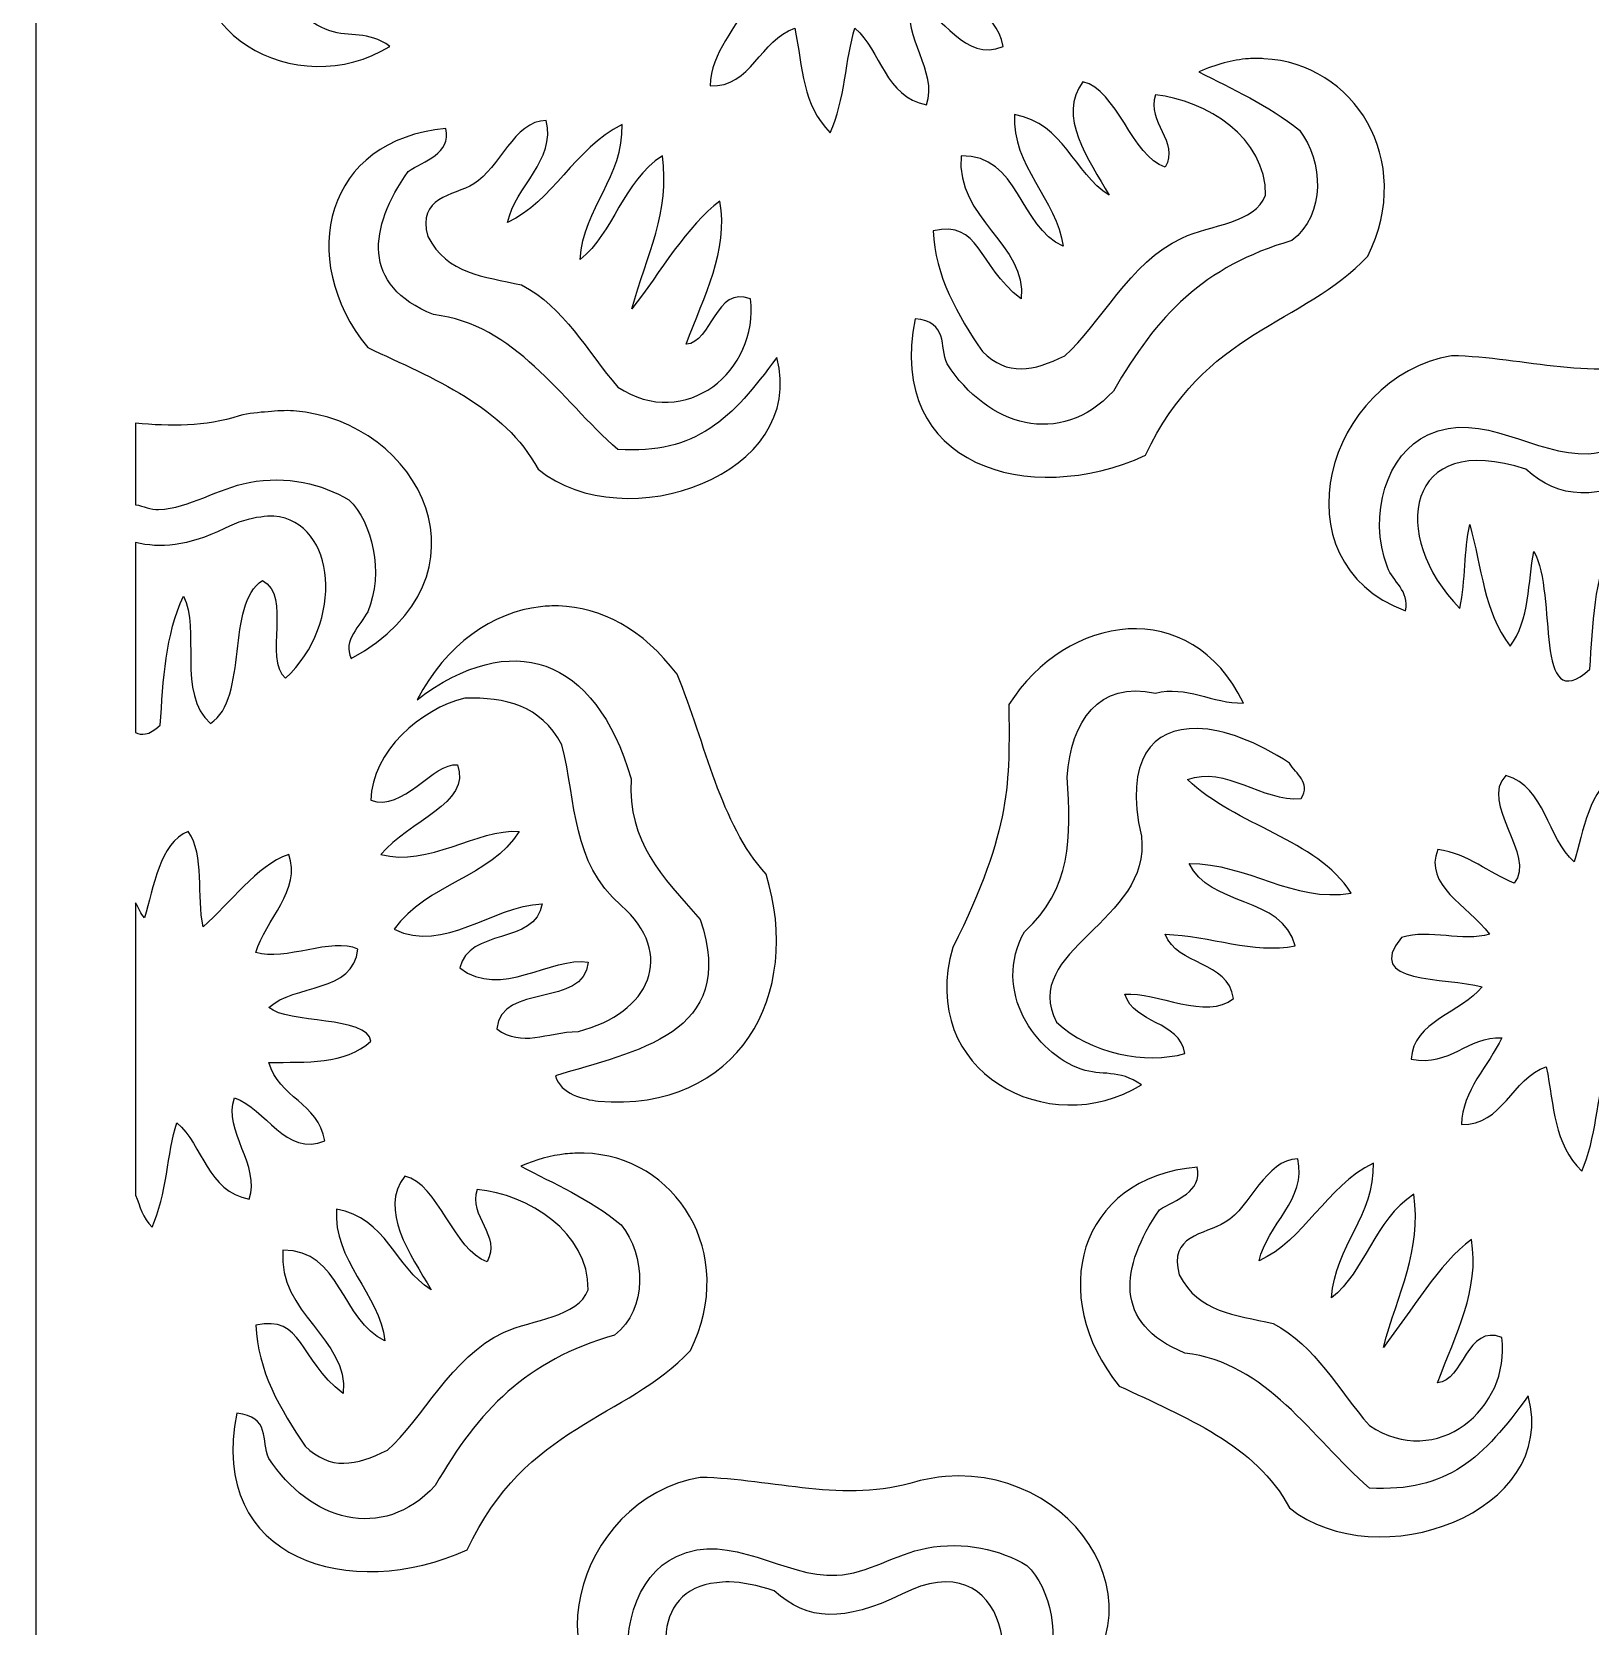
# Model space of a CAD drawing. Header units: centimetres. Extents: x 0.61 to 6.5, y -2.57 to 5.65.
# Drawn here: x 0.608 to 2.173, y 0.905 to 2.507 of the extents above; entities that cross this region are included whole.
import ezdxf

# ---------------------------------------------------------------- set-up
doc = ezdxf.new("R2010")
doc.units = ezdxf.units.CM
doc.header["$MEASUREMENT"] = 0
doc.layers.add('Layer 1', color=7, linetype='Continuous')

msp = doc.modelspace()

# ---------------------------------------------------------------- linework, layer by layer
at = {"layer": 'Layer 1', "color": 253}
for points, knots in [([(0.98792, 5.64961), (0.78502, 5.64961), (0.60758, 5.498), (0.60758, 5.29573), (0.60758, 5.29573), (0.60758, 5.29573), (0.61171, 5.29904), (0.61171, 5.29904), (0.61171, 5.29904), (0.61171, 5.29904), (0.61171, -2.19776), (0.61171, -2.19776), (0.61171, -2.19776), (0.61171, -2.19776), (0.61998, -2.19859), (0.61998, -2.19859), (0.61998, -2.19859), (0.62344, -2.39788), (0.78718, -2.55826), (0.98791, -2.55826), (0.98791, -2.55826), (0.98791, -2.55826), (6.13488, -2.57314), (6.13488, -2.57314), (6.13488, -2.57314), (6.3582, -2.55464), (6.46713, -2.41493), (6.50116, -2.20603), (6.50116, -2.20603), (6.50116, -2.20603), (6.50034, 5.27754), (6.50034, 5.27754), (6.50034, 5.27754), (6.48745, 5.50493), (6.34686, 5.61536), (6.13406, 5.64961), (6.13406, 5.64961), (6.13406, 5.64961), (0.98791, 5.64961), (0.98791, 5.64961), (0.98791, 5.64961), (0.98791, 5.64961), (0.98792, 5.64961), (0.98792, 5.64961)], [0, 0, 0, 0, 0.0833333, 0.0833333, 0.0833333, 0.0833333, 0.1666667, 0.1666667, 0.1666667, 0.1666667, 0.25, 0.25, 0.25, 0.25, 0.3333333, 0.3333333, 0.3333333, 0.3333333, 0.4166667, 0.4166667, 0.4166667, 0.4166667, 0.5, 0.5, 0.5, 0.5, 0.5833333, 0.5833333, 0.5833333, 0.5833333, 0.6666667, 0.6666667, 0.6666667, 0.6666667, 0.75, 0.75, 0.75, 0.75, 0.8333333, 0.8333333, 0.8333333, 0.8333333, 1, 1, 1, 1]), ([(0.9532, 2.95004), (0.9984, 2.95264), (1.04352, 2.93074), (1.06978, 2.87645), (1.06978, 2.87645), (1.03856, 2.87572), (1.01221, 2.89458), (0.98131, 2.88637), (0.98131, 2.88637), (0.92477, 2.89874), (0.89617, 2.85816), (0.89284, 2.80203), (0.89284, 2.80203), (0.89667, 2.7411), (0.89727, 2.68971), (0.84985, 2.64659), (0.84985, 2.64659), (0.81671, 2.58731), (0.86073, 2.52454), (0.9069, 2.50851), (0.9069, 2.50851), (0.92702, 2.50151), (0.94488, 2.50879), (0.96726, 2.4928), (0.96726, 2.4928), (0.87465, 2.43553), (0.74115, 2.5055), (0.77792, 2.63088), (0.77792, 2.63088), (0.83789, 2.75166), (0.83459, 2.79707), (0.83414, 2.87479), (0.83414, 2.87479), (0.86274, 2.92035), (0.90801, 2.94744), (0.9532, 2.95003), (0.9532, 2.95003), (0.9532, 2.95003), (0.9532, 2.95004), (0.9532, 2.95004)], [0, 0, 0, 0, 0.0909091, 0.0909091, 0.0909091, 0.0909091, 0.1818182, 0.1818182, 0.1818182, 0.1818182, 0.2727273, 0.2727273, 0.2727273, 0.2727273, 0.3636364, 0.3636364, 0.3636364, 0.3636364, 0.4545455, 0.4545455, 0.4545455, 0.4545455, 0.5454545, 0.5454545, 0.5454545, 0.5454545, 0.6363636, 0.6363636, 0.6363636, 0.6363636, 0.7272727, 0.7272727, 0.7272727, 0.7272727, 0.8181818, 0.8181818, 0.8181818, 0.8181818, 1, 1, 1, 1]), ([(1.33354, 2.80369), (1.37358, 2.79165), (1.37457, 2.74105), (1.40216, 2.71687), (1.40216, 2.71687), (1.41141, 2.74687), (1.41685, 2.79223), (1.44598, 2.80369), (1.44598, 2.80369), (1.46269, 2.77966), (1.45349, 2.73832), (1.46004, 2.70778), (1.46004, 2.70778), (1.48817, 2.7322), (1.5134, 2.76847), (1.54686, 2.78054), (1.54686, 2.78054), (1.56009, 2.7455), (1.52257, 2.71403), (1.51296, 2.68215), (1.51296, 2.68215), (1.54267, 2.6726), (1.58946, 2.69756), (1.61549, 2.68546), (1.61549, 2.68546), (1.61135, 2.64098), (1.55233, 2.65056), (1.52702, 2.62676), (1.52702, 2.62676), (1.54542, 2.60995), (1.62644, 2.61841), (1.62955, 2.59286), (1.62955, 2.59286), (1.60314, 2.56882), (1.56483, 2.57233), (1.52702, 2.57136), (1.52702, 2.57136), (1.53671, 2.53623), (1.57654, 2.53088), (1.58324, 2.49281), (1.58324, 2.49281), (1.54379, 2.47603), (1.52404, 2.52577), (1.49229, 2.5358), (1.49229, 2.5358), (1.48085, 2.50323), (1.51829, 2.46727), (1.50635, 2.4341), (1.50635, 2.4341), (1.4643, 2.44219), (1.46111, 2.48788), (1.43442, 2.51099), (1.43442, 2.51099), (1.42493, 2.48097), (1.42432, 2.43817), (1.40962, 2.40598), (1.40962, 2.40598), (1.38163, 2.4338), (1.38198, 2.47078), (1.37407, 2.51099), (1.37407, 2.51099), (1.33921, 2.49975), (1.33035, 2.45136), (1.28891, 2.45311), (1.28891, 2.45311), (1.28952, 2.48672), (1.31604, 2.51229), (1.32942, 2.53993), (1.32942, 2.53993), (1.29473, 2.5419), (1.27806, 2.51087), (1.23847, 2.51843), (1.23847, 2.51843), (1.23979, 2.55683), (1.28899, 2.56516), (1.30957, 2.59119), (1.30957, 2.59119), (1.27263, 2.60158), (1.1896, 2.59323), (1.22854, 2.6408), (1.22854, 2.6408), (1.25736, 2.64967), (1.28959, 2.63614), (1.31701, 2.64411), (1.31701, 2.64411), (1.29434, 2.67373), (1.25094, 2.69299), (1.26492, 2.72927), (1.26492, 2.72927), (1.29698, 2.72453), (1.31569, 2.70592), (1.34181, 2.69537), (1.34181, 2.69537), (1.36434, 2.72319), (1.30579, 2.77649), (1.33354, 2.80368), (1.33354, 2.80368), (1.33354, 2.80368), (1.33354, 2.80369), (1.33354, 2.80369)], [0, 0, 0, 0, 0.0384615, 0.0384615, 0.0384615, 0.0384615, 0.0769231, 0.0769231, 0.0769231, 0.0769231, 0.1153846, 0.1153846, 0.1153846, 0.1153846, 0.1538462, 0.1538462, 0.1538462, 0.1538462, 0.1923077, 0.1923077, 0.1923077, 0.1923077, 0.2307692, 0.2307692, 0.2307692, 0.2307692, 0.2692308, 0.2692308, 0.2692308, 0.2692308, 0.3076923, 0.3076923, 0.3076923, 0.3076923, 0.3461538, 0.3461538, 0.3461538, 0.3461538, 0.3846154, 0.3846154, 0.3846154, 0.3846154, 0.4230769, 0.4230769, 0.4230769, 0.4230769, 0.4615385, 0.4615385, 0.4615385, 0.4615385, 0.5, 0.5, 0.5, 0.5, 0.5384615, 0.5384615, 0.5384615, 0.5384615, 0.5769231, 0.5769231, 0.5769231, 0.5769231, 0.6153846, 0.6153846, 0.6153846, 0.6153846, 0.6538462, 0.6538462, 0.6538462, 0.6538462, 0.6923077, 0.6923077, 0.6923077, 0.6923077, 0.7307692, 0.7307692, 0.7307692, 0.7307692, 0.7692308, 0.7692308, 0.7692308, 0.7692308, 0.8076923, 0.8076923, 0.8076923, 0.8076923, 0.8461538, 0.8461538, 0.8461538, 0.8461538, 0.8846154, 0.8846154, 0.8846154, 0.8846154, 0.9230769, 0.9230769, 0.9230769, 0.9230769, 1, 1, 1, 1]), ([(1.82963, 2.4804), (1.83495, 2.48081), (1.84015, 2.48064), (1.84534, 2.4804), (1.84534, 2.4804), (1.93534, 2.47627), (1.99788, 2.37909), (1.94952, 2.28196), (1.94952, 2.28196), (1.88445, 2.21271), (1.78475, 2.20769), (1.72628, 2.08187), (1.72628, 2.08187), (1.60943, 2.02862), (1.46509, 2.07125), (1.49477, 2.21912), (1.49477, 2.21912), (1.52868, 2.21579), (1.51903, 2.19146), (1.52702, 2.17364), (1.52702, 2.17364), (1.56773, 2.11132), (1.64025, 2.0885), (1.69404, 2.14635), (1.69404, 2.14635), (1.73766, 2.22207), (1.78437, 2.2719), (1.87346, 2.29766), (1.87346, 2.29766), (1.9074, 2.32362), (1.90509, 2.37796), (1.8809, 2.40845), (1.8809, 2.40845), (1.84914, 2.43412), (1.8132, 2.45007), (1.78003, 2.46715), (1.78003, 2.46715), (1.79707, 2.47472), (1.81367, 2.47916), (1.82964, 2.48038), (1.82964, 2.48038), (1.82964, 2.48038), (1.82963, 2.4804), (1.82963, 2.4804)], [0, 0, 0, 0, 0.0833333, 0.0833333, 0.0833333, 0.0833333, 0.1666667, 0.1666667, 0.1666667, 0.1666667, 0.25, 0.25, 0.25, 0.25, 0.3333333, 0.3333333, 0.3333333, 0.3333333, 0.4166667, 0.4166667, 0.4166667, 0.4166667, 0.5, 0.5, 0.5, 0.5, 0.5833333, 0.5833333, 0.5833333, 0.5833333, 0.6666667, 0.6666667, 0.6666667, 0.6666667, 0.75, 0.75, 0.75, 0.75, 0.8333333, 0.8333333, 0.8333333, 0.8333333, 1, 1, 1, 1]), ([(1.66344, 2.45725), (1.69735, 2.44969), (1.71292, 2.38225), (1.74612, 2.37126), (1.74612, 2.37126), (1.76081, 2.39757), (1.72694, 2.41668), (1.7362, 2.44402), (1.7362, 2.44402), (1.78755, 2.43881), (1.84729, 2.40106), (1.847, 2.34315), (1.847, 2.34315), (1.83653, 2.31512), (1.79224, 2.3138), (1.76266, 2.30016), (1.76266, 2.30016), (1.71027, 2.276), (1.68032, 2.2125), (1.64525, 2.18192), (1.64525, 2.18192), (1.61335, 2.16626), (1.58776, 2.16126), (1.56257, 2.18605), (1.56257, 2.18605), (1.53758, 2.22275), (1.51478, 2.26207), (1.51296, 2.30759), (1.51296, 2.30759), (1.56075, 2.31777), (1.55617, 2.27413), (1.60143, 2.23896), (1.60143, 2.23896), (1.60812, 2.29338), (1.53544, 2.31919), (1.54107, 2.38283), (1.54107, 2.38283), (1.59927, 2.38385), (1.59979, 2.31146), (1.6436, 2.29188), (1.6436, 2.29188), (1.6376, 2.33886), (1.59143, 2.37309), (1.59482, 2.42417), (1.59482, 2.42417), (1.64486, 2.41536), (1.65385, 2.36561), (1.6899, 2.34314), (1.6899, 2.34314), (1.66916, 2.37881), (1.63705, 2.42336), (1.66344, 2.45724), (1.66344, 2.45724), (1.66344, 2.45724), (1.66344, 2.45725), (1.66344, 2.45725)], [0, 0, 0, 0, 0.0666667, 0.0666667, 0.0666667, 0.0666667, 0.1333333, 0.1333333, 0.1333333, 0.1333333, 0.2, 0.2, 0.2, 0.2, 0.2666667, 0.2666667, 0.2666667, 0.2666667, 0.3333333, 0.3333333, 0.3333333, 0.3333333, 0.4, 0.4, 0.4, 0.4, 0.4666667, 0.4666667, 0.4666667, 0.4666667, 0.5333333, 0.5333333, 0.5333333, 0.5333333, 0.6, 0.6, 0.6, 0.6, 0.6666667, 0.6666667, 0.6666667, 0.6666667, 0.7333333, 0.7333333, 0.7333333, 0.7333333, 0.8, 0.8, 0.8, 0.8, 0.8666667, 0.8666667, 0.8666667, 0.8666667, 1, 1, 1, 1]), ([(1.02348, 2.41012), (1.02903, 2.38478), (1.0015, 2.37767), (0.98544, 2.36713), (0.98544, 2.36713), (0.94599, 2.31016), (0.93815, 2.25272), (1.01107, 2.22326), (1.01107, 2.22326), (1.09331, 2.21379), (1.13778, 2.1388), (1.19628, 2.08766), (1.19628, 2.08766), (1.27513, 2.08297), (1.31091, 2.1183), (1.35586, 2.18026), (1.35586, 2.18026), (1.38764, 2.06262), (1.20387, 1.99717), (1.11608, 2.06781), (1.11608, 2.06781), (1.08217, 2.13111), (1.01144, 2.15875), (0.94493, 2.19018), (0.94493, 2.19018), (0.87202, 2.27992), (0.90284, 2.39975), (1.02348, 2.41011), (1.02348, 2.41011), (1.02348, 2.41011), (1.02348, 2.41012), (1.02348, 2.41012)], [0, 0, 0, 0, 0.1111111, 0.1111111, 0.1111111, 0.1111111, 0.2222222, 0.2222222, 0.2222222, 0.2222222, 0.3333333, 0.3333333, 0.3333333, 0.3333333, 0.4444444, 0.4444444, 0.4444444, 0.4444444, 0.5555556, 0.5555556, 0.5555556, 0.5555556, 0.6666667, 0.6666667, 0.6666667, 0.6666667, 0.7777778, 0.7777778, 0.7777778, 0.7777778, 1, 1, 1, 1]), ([(1.12435, 2.41839), (1.1339, 2.37768), (1.09338, 2.35252), (1.08549, 2.31586), (1.08549, 2.31586), (1.13121, 2.33686), (1.15215, 2.38992), (1.20042, 2.41425), (1.20042, 2.41425), (1.20219, 2.36115), (1.16182, 2.33173), (1.15825, 2.27865), (1.15825, 2.27865), (1.19225, 2.30562), (1.20098, 2.35669), (1.24093, 2.38283), (1.24093, 2.38283), (1.24917, 2.32603), (1.22514, 2.28364), (1.21034, 2.22904), (1.21034, 2.22904), (1.23885, 2.26562), (1.26599, 2.31329), (1.29881, 2.33735), (1.29881, 2.33735), (1.30745, 2.28673), (1.28286, 2.24286), (1.26491, 2.19348), (1.26491, 2.19348), (1.29047, 2.19492), (1.29432, 2.25304), (1.3294, 2.23896), (1.3294, 2.23896), (1.33836, 2.16707), (1.26385, 2.10538), (1.19628, 2.15049), (1.19628, 2.15049), (1.16498, 2.18604), (1.14246, 2.23097), (1.09954, 2.25302), (1.09954, 2.25302), (1.06057, 2.26189), (1.02536, 2.2638), (1.00528, 2.3018), (1.00528, 2.3018), (0.99448, 2.34205), (1.03031, 2.34191), (1.05158, 2.35472), (1.05158, 2.35472), (1.07732, 2.37019), (1.09183, 2.41792), (1.12434, 2.41839), (1.12434, 2.41839), (1.12434, 2.41839), (1.12435, 2.41839), (1.12435, 2.41839)], [0, 0, 0, 0, 0.0666667, 0.0666667, 0.0666667, 0.0666667, 0.1333333, 0.1333333, 0.1333333, 0.1333333, 0.2, 0.2, 0.2, 0.2, 0.2666667, 0.2666667, 0.2666667, 0.2666667, 0.3333333, 0.3333333, 0.3333333, 0.3333333, 0.4, 0.4, 0.4, 0.4, 0.4666667, 0.4666667, 0.4666667, 0.4666667, 0.5333333, 0.5333333, 0.5333333, 0.5333333, 0.6, 0.6, 0.6, 0.6, 0.6666667, 0.6666667, 0.6666667, 0.6666667, 0.7333333, 0.7333333, 0.7333333, 0.7333333, 0.8, 0.8, 0.8, 0.8, 0.8666667, 0.8666667, 0.8666667, 0.8666667, 1, 1, 1, 1]), ([(2.30588, 2.18357), (2.43356, 2.17372), (2.51263, 2.01598), (2.36376, 1.93387), (2.36376, 1.93387), (2.35449, 1.95198), (2.37317, 1.96697), (2.3803, 1.981), (2.3803, 1.981), (2.39694, 2.02027), (2.38579, 2.07094), (2.36211, 2.09345), (2.36211, 2.09345), (2.33521, 2.10931), (2.29916, 2.11806), (2.26124, 2.11081), (2.26124, 2.11081), (2.22961, 2.10476), (2.20221, 2.08515), (2.17112, 2.08352), (2.17112, 2.08352), (2.11759, 2.08072), (2.06504, 2.12816), (2.00989, 2.10254), (2.00989, 2.10254), (1.96937, 2.08366), (1.94913, 2.0226), (1.96938, 1.96942), (1.96938, 1.96942), (1.97483, 1.95512), (1.99166, 1.94576), (1.98757, 1.9256), (1.98757, 1.9256), (1.85503, 1.97509), (1.90812, 2.16036), (2.03387, 2.18192), (2.03387, 2.18192), (2.10711, 2.18037), (2.1795, 2.15496), (2.25133, 2.17779), (2.25133, 2.17779), (2.26113, 2.18027), (2.27078, 2.18199), (2.28027, 2.18275), (2.28027, 2.18275), (2.28917, 2.18347), (2.29739, 2.18423), (2.3059, 2.18358), (2.3059, 2.18358), (2.3059, 2.18358), (2.30588, 2.18357), (2.30588, 2.18357)], [0, 0, 0, 0, 0.0714286, 0.0714286, 0.0714286, 0.0714286, 0.1428571, 0.1428571, 0.1428571, 0.1428571, 0.2142857, 0.2142857, 0.2142857, 0.2142857, 0.2857143, 0.2857143, 0.2857143, 0.2857143, 0.3571429, 0.3571429, 0.3571429, 0.3571429, 0.4285714, 0.4285714, 0.4285714, 0.4285714, 0.5, 0.5, 0.5, 0.5, 0.5714286, 0.5714286, 0.5714286, 0.5714286, 0.6428571, 0.6428571, 0.6428571, 0.6428571, 0.7142857, 0.7142857, 0.7142857, 0.7142857, 0.7857143, 0.7857143, 0.7857143, 0.7857143, 0.8571429, 0.8571429, 0.8571429, 0.8571429, 1, 1, 1, 1]), ([(0.87052, 2.12652), (0.9982, 2.11676), (1.07727, 1.95976), (0.9284, 1.87765), (0.9284, 1.87765), (0.91913, 1.89576), (0.93781, 1.91075), (0.94494, 1.92478), (0.94494, 1.92478), (0.96158, 1.96405), (0.9496, 2.01472), (0.92592, 2.03723), (0.92592, 2.03723), (0.89902, 2.05309), (0.86379, 2.06184), (0.82588, 2.05459), (0.82588, 2.05459), (0.79425, 2.04854), (0.76602, 2.02893), (0.73493, 2.0273), (0.73493, 2.0273), (0.72715, 2.02689), (0.71953, 2.03092), (0.71178, 2.03226), (0.71178, 2.03226), (0.71178, 2.03226), (0.71178, 2.11412), (0.71178, 2.11412), (0.71178, 2.11412), (0.74661, 2.11081), (0.78143, 2.11059), (0.81596, 2.12156), (0.81596, 2.12156), (0.82576, 2.12404), (0.83541, 2.12493), (0.8449, 2.12569), (0.8449, 2.12569), (0.8538, 2.12641), (0.86202, 2.12717), (0.87053, 2.12652), (0.87053, 2.12652), (0.87053, 2.12652), (0.87052, 2.12652), (0.87052, 2.12652)], [0, 0, 0, 0, 0.0833333, 0.0833333, 0.0833333, 0.0833333, 0.1666667, 0.1666667, 0.1666667, 0.1666667, 0.25, 0.25, 0.25, 0.25, 0.3333333, 0.3333333, 0.3333333, 0.3333333, 0.4166667, 0.4166667, 0.4166667, 0.4166667, 0.5, 0.5, 0.5, 0.5, 0.5833333, 0.5833333, 0.5833333, 0.5833333, 0.6666667, 0.6666667, 0.6666667, 0.6666667, 0.75, 0.75, 0.75, 0.75, 0.8333333, 0.8333333, 0.8333333, 0.8333333, 1, 1, 1, 1]), ([(2.27611, 2.07774), (2.27996, 2.07803), (2.28414, 2.07732), (2.28769, 2.07691), (2.28769, 2.07691), (2.34914, 2.06993), (2.3567, 1.96851), (2.29761, 1.91403), (2.29761, 1.91403), (2.27489, 1.93466), (2.3055, 1.9964), (2.27528, 2.01242), (2.27528, 2.01242), (2.23821, 1.98806), (2.26212, 1.89453), (2.22319, 1.86855), (2.22319, 1.86855), (2.18905, 1.89876), (2.21264, 1.96354), (2.19508, 1.99671), (2.19508, 1.99671), (2.17729, 1.95757), (2.17551, 1.91259), (2.17275, 1.8669), (2.17275, 1.8669), (2.1156, 1.81634), (2.14047, 1.94232), (2.11653, 1.98514), (2.11653, 1.98514), (2.11033, 1.95636), (2.1125, 1.91552), (2.09255, 1.89006), (2.09255, 1.89006), (2.06596, 1.92594), (2.06431, 1.96816), (2.05204, 2.01243), (2.05204, 2.01243), (2.04599, 1.98572), (2.04816, 1.957), (2.04212, 1.92809), (2.04212, 1.92809), (1.97056, 2.0005), (1.98726, 2.10844), (2.10827, 2.06782), (2.10827, 2.06782), (2.14227, 2.03727), (2.17885, 2.03642), (2.23725, 2.06451), (2.23725, 2.06451), (2.2521, 2.07212), (2.26457, 2.07686), (2.27611, 2.07774)], [0, 0, 0, 0, 0.0714286, 0.0714286, 0.0714286, 0.0714286, 0.1428571, 0.1428571, 0.1428571, 0.1428571, 0.2142857, 0.2142857, 0.2142857, 0.2142857, 0.2857143, 0.2857143, 0.2857143, 0.2857143, 0.3571429, 0.3571429, 0.3571429, 0.3571429, 0.4285714, 0.4285714, 0.4285714, 0.4285714, 0.5, 0.5, 0.5, 0.5, 0.5714286, 0.5714286, 0.5714286, 0.5714286, 0.6428571, 0.6428571, 0.6428571, 0.6428571, 0.7142857, 0.7142857, 0.7142857, 0.7142857, 0.7857143, 0.7857143, 0.7857143, 0.7857143, 0.8571429, 0.8571429, 0.8571429, 0.8571429, 1, 1, 1, 1]), ([(0.85067, 2.02069), (0.91383, 2.01555), (0.9219, 1.91281), (0.86225, 1.85781), (0.86225, 1.85781), (0.83952, 1.87844), (0.86931, 1.94018), (0.8391, 1.9562), (0.8391, 1.9562), (0.80203, 1.93184), (0.82594, 1.83831), (0.78701, 1.81233), (0.78701, 1.81233), (0.75287, 1.84254), (0.77729, 1.90732), (0.75973, 1.94049), (0.75973, 1.94049), (0.74194, 1.90135), (0.73933, 1.85637), (0.73658, 1.81068), (0.73658, 1.81068), (0.72438, 1.79989), (0.71777, 1.80047), (0.71178, 1.80324), (0.71178, 1.80324), (0.71178, 1.80324), (0.71178, 1.99424), (0.71178, 1.99424), (0.71178, 1.99424), (0.73625, 1.9883), (0.76364, 1.99029), (0.80108, 2.0083), (0.80108, 2.0083), (0.81428, 2.01506), (0.82672, 2.01859), (0.83746, 2.01988), (0.83746, 2.01988), (0.84216, 2.02044), (0.84648, 2.02105), (0.85069, 2.02071), (0.85069, 2.02071), (0.85069, 2.02071), (0.85067, 2.02069), (0.85067, 2.02069)], [0, 0, 0, 0, 0.0833333, 0.0833333, 0.0833333, 0.0833333, 0.1666667, 0.1666667, 0.1666667, 0.1666667, 0.25, 0.25, 0.25, 0.25, 0.3333333, 0.3333333, 0.3333333, 0.3333333, 0.4166667, 0.4166667, 0.4166667, 0.4166667, 0.5, 0.5, 0.5, 0.5, 0.5833333, 0.5833333, 0.5833333, 0.5833333, 0.6666667, 0.6666667, 0.6666667, 0.6666667, 0.75, 0.75, 0.75, 0.75, 0.8333333, 0.8333333, 0.8333333, 0.8333333, 1, 1, 1, 1]), ([(1.13675, 1.93057), (1.1791, 1.92937), (1.22148, 1.90718), (1.25581, 1.86194), (1.25581, 1.86194), (1.28498, 1.79093), (1.2988, 1.71232), (1.34511, 1.66102), (1.34511, 1.66102), (1.3827, 1.54018), (1.31769, 1.42137), (1.17644, 1.43282), (1.17644, 1.43282), (1.16198, 1.43516), (1.13867, 1.43954), (1.13345, 1.45845), (1.13345, 1.45845), (1.21306, 1.48304), (1.318, 1.49965), (1.27897, 1.61555), (1.27897, 1.61555), (1.24059, 1.65929), (1.20605, 1.69266), (1.20952, 1.75694), (1.20952, 1.75694), (1.17322, 1.88061), (1.08933, 1.90792), (0.99455, 1.83632), (0.99455, 1.83632), (1.02386, 1.89199), (1.0704, 1.92434), (1.11857, 1.92975), (1.11857, 1.92975), (1.12459, 1.93042), (1.13071, 1.93074), (1.13676, 1.93058), (1.13676, 1.93058), (1.13676, 1.93058), (1.13675, 1.93057), (1.13675, 1.93057)], [0, 0, 0, 0, 0.0909091, 0.0909091, 0.0909091, 0.0909091, 0.1818182, 0.1818182, 0.1818182, 0.1818182, 0.2727273, 0.2727273, 0.2727273, 0.2727273, 0.3636364, 0.3636364, 0.3636364, 0.3636364, 0.4545455, 0.4545455, 0.4545455, 0.4545455, 0.5454545, 0.5454545, 0.5454545, 0.5454545, 0.6363636, 0.6363636, 0.6363636, 0.6363636, 0.7272727, 0.7272727, 0.7272727, 0.7272727, 0.8181818, 0.8181818, 0.8181818, 0.8181818, 1, 1, 1, 1]), ([(1.70891, 1.90741), (1.7541, 1.91001), (1.7984, 1.88728), (1.82467, 1.833), (1.82467, 1.833), (1.79345, 1.83227), (1.7671, 1.85113), (1.7362, 1.84292), (1.7362, 1.84292), (1.67967, 1.85529), (1.65106, 1.81471), (1.64773, 1.75858), (1.64773, 1.75858), (1.65156, 1.69765), (1.65216, 1.64626), (1.60474, 1.60314), (1.60474, 1.60314), (1.5716, 1.54386), (1.61561, 1.48109), (1.66179, 1.46506), (1.66179, 1.46506), (1.68191, 1.45806), (1.69976, 1.46534), (1.72215, 1.44935), (1.72215, 1.44935), (1.62954, 1.39208), (1.49604, 1.46205), (1.53281, 1.58743), (1.53281, 1.58743), (1.59278, 1.70821), (1.58948, 1.75362), (1.58903, 1.83134), (1.58903, 1.83134), (1.61763, 1.8769), (1.66372, 1.90481), (1.70892, 1.90741), (1.70892, 1.90741), (1.70892, 1.90741), (1.70891, 1.90741), (1.70891, 1.90741)], [0, 0, 0, 0, 0.0909091, 0.0909091, 0.0909091, 0.0909091, 0.1818182, 0.1818182, 0.1818182, 0.1818182, 0.2727273, 0.2727273, 0.2727273, 0.2727273, 0.3636364, 0.3636364, 0.3636364, 0.3636364, 0.4545455, 0.4545455, 0.4545455, 0.4545455, 0.5454545, 0.5454545, 0.5454545, 0.5454545, 0.6363636, 0.6363636, 0.6363636, 0.6363636, 0.7272727, 0.7272727, 0.7272727, 0.7272727, 0.8181818, 0.8181818, 0.8181818, 0.8181818, 1, 1, 1, 1]), ([(1.04249, 1.83796), (1.08359, 1.83844), (1.11815, 1.8315), (1.14006, 1.79083), (1.14006, 1.79083), (1.15493, 1.73261), (1.14927, 1.67306), (1.19959, 1.6296), (1.19959, 1.6296), (1.25531, 1.58088), (1.22852, 1.52116), (1.1566, 1.5031), (1.1566, 1.5031), (1.12336, 1.50208), (1.10018, 1.48673), (1.07474, 1.50558), (1.07474, 1.50558), (1.07944, 1.55282), (1.16164, 1.52548), (1.16652, 1.57255), (1.16652, 1.57255), (1.12991, 1.5788), (1.07837, 1.53509), (1.03754, 1.56676), (1.03754, 1.56676), (1.04597, 1.60706), (1.11331, 1.58946), (1.12022, 1.63125), (1.12022, 1.63125), (1.06833, 1.62854), (1.02269, 1.58137), (0.97139, 1.60562), (0.97139, 1.60562), (1.0046, 1.65183), (1.06807, 1.65722), (1.09707, 1.70401), (1.09707, 1.70401), (1.05492, 1.70684), (1.00571, 1.66796), (0.95816, 1.68086), (0.95816, 1.68086), (0.98623, 1.71445), (1.04943, 1.73185), (1.03505, 1.77098), (1.03505, 1.77098), (1.01054, 1.77369), (0.98044, 1.72271), (0.94823, 1.73543), (0.94823, 1.73543), (0.94889, 1.78421), (0.99858, 1.82726), (1.04249, 1.83796)], [0, 0, 0, 0, 0.0714286, 0.0714286, 0.0714286, 0.0714286, 0.1428571, 0.1428571, 0.1428571, 0.1428571, 0.2142857, 0.2142857, 0.2142857, 0.2142857, 0.2857143, 0.2857143, 0.2857143, 0.2857143, 0.3571429, 0.3571429, 0.3571429, 0.3571429, 0.4285714, 0.4285714, 0.4285714, 0.4285714, 0.5, 0.5, 0.5, 0.5, 0.5714286, 0.5714286, 0.5714286, 0.5714286, 0.6428571, 0.6428571, 0.6428571, 0.6428571, 0.7142857, 0.7142857, 0.7142857, 0.7142857, 0.7857143, 0.7857143, 0.7857143, 0.7857143, 0.8571429, 0.8571429, 0.8571429, 0.8571429, 1, 1, 1, 1]), ([(1.77837, 1.80737), (1.80544, 1.80673), (1.83828, 1.79398), (1.87097, 1.77264), (1.87097, 1.77264), (1.87726, 1.76145), (1.89291, 1.75355), (1.88255, 1.73709), (1.88255, 1.73709), (1.84301, 1.73358), (1.80673, 1.77061), (1.76845, 1.75611), (1.76845, 1.75611), (1.8176, 1.70877), (1.89782, 1.69709), (1.93299, 1.64201), (1.93299, 1.64201), (1.87398, 1.63205), (1.82909, 1.67215), (1.7701, 1.67178), (1.7701, 1.67178), (1.78963, 1.62854), (1.86424, 1.63919), (1.87676, 1.5891), (1.87676, 1.5891), (1.8343, 1.58064), (1.79189, 1.59904), (1.74612, 1.60068), (1.74612, 1.60068), (1.7581, 1.56845), (1.80909, 1.5746), (1.81475, 1.53619), (1.81475, 1.53619), (1.78832, 1.51333), (1.73656, 1.54336), (1.70561, 1.54032), (1.70561, 1.54032), (1.71507, 1.51021), (1.75991, 1.51423), (1.76597, 1.48079), (1.76597, 1.48079), (1.72641, 1.46974), (1.67033, 1.48068), (1.63699, 1.51221), (1.63699, 1.51221), (1.59894, 1.58476), (1.73305, 1.61345), (1.72215, 1.69907), (1.72215, 1.69907), (1.70456, 1.7765), (1.73325, 1.80845), (1.77837, 1.80738), (1.77837, 1.80738), (1.77837, 1.80738), (1.77837, 1.80737), (1.77837, 1.80737)], [0, 0, 0, 0, 0.0666667, 0.0666667, 0.0666667, 0.0666667, 0.1333333, 0.1333333, 0.1333333, 0.1333333, 0.2, 0.2, 0.2, 0.2, 0.2666667, 0.2666667, 0.2666667, 0.2666667, 0.3333333, 0.3333333, 0.3333333, 0.3333333, 0.4, 0.4, 0.4, 0.4, 0.4666667, 0.4666667, 0.4666667, 0.4666667, 0.5333333, 0.5333333, 0.5333333, 0.5333333, 0.6, 0.6, 0.6, 0.6, 0.6666667, 0.6666667, 0.6666667, 0.6666667, 0.7333333, 0.7333333, 0.7333333, 0.7333333, 0.8, 0.8, 0.8, 0.8, 0.8666667, 0.8666667, 0.8666667, 0.8666667, 1, 1, 1, 1]), ([(2.08843, 1.76024), (2.12846, 1.7482), (2.12946, 1.6976), (2.15705, 1.67342), (2.15705, 1.67342), (2.1663, 1.70342), (2.17174, 1.74878), (2.20087, 1.76024), (2.20087, 1.76024), (2.21758, 1.73621), (2.20838, 1.69487), (2.21492, 1.66433), (2.21492, 1.66433), (2.24305, 1.68875), (2.26829, 1.72502), (2.30174, 1.73709), (2.30174, 1.73709), (2.31498, 1.70205), (2.27745, 1.67058), (2.26784, 1.6387), (2.26784, 1.6387), (2.29755, 1.62915), (2.34434, 1.65411), (2.37037, 1.64201), (2.37037, 1.64201), (2.36623, 1.59753), (2.30722, 1.60711), (2.2819, 1.58331), (2.2819, 1.58331), (2.3003, 1.5665), (2.38132, 1.57496), (2.38443, 1.54941), (2.38443, 1.54941), (2.35802, 1.52537), (2.31971, 1.52888), (2.2819, 1.52791), (2.2819, 1.52791), (2.29159, 1.49278), (2.33142, 1.48743), (2.33812, 1.44936), (2.33812, 1.44936), (2.29868, 1.43258), (2.27892, 1.48232), (2.24717, 1.49235), (2.24717, 1.49235), (2.23573, 1.45978), (2.27317, 1.42382), (2.26122, 1.39065), (2.26122, 1.39065), (2.21917, 1.39874), (2.21598, 1.44443), (2.18929, 1.46754), (2.18929, 1.46754), (2.17981, 1.43752), (2.17919, 1.39472), (2.16449, 1.36253), (2.16449, 1.36253), (2.13649, 1.39035), (2.13684, 1.42733), (2.12894, 1.46754), (2.12894, 1.46754), (2.09408, 1.4563), (2.08522, 1.40791), (2.04378, 1.40966), (2.04378, 1.40966), (2.04439, 1.44327), (2.07091, 1.46884), (2.0843, 1.49648), (2.0843, 1.49648), (2.04961, 1.49845), (2.03294, 1.46742), (1.99335, 1.47498), (1.99335, 1.47498), (1.99467, 1.51338), (2.04388, 1.52171), (2.06446, 1.54774), (2.06446, 1.54774), (2.02752, 1.55813), (1.94448, 1.54978), (1.98343, 1.59735), (1.98343, 1.59735), (2.01225, 1.60622), (2.04448, 1.59269), (2.0719, 1.60066), (2.0719, 1.60066), (2.04923, 1.63028), (2.00583, 1.64954), (2.01981, 1.68582), (2.01981, 1.68582), (2.05187, 1.68108), (2.07058, 1.66247), (2.0967, 1.65192), (2.0967, 1.65192), (2.11923, 1.67974), (2.06068, 1.73304), (2.08843, 1.76023), (2.08843, 1.76023), (2.08843, 1.76023), (2.08843, 1.76024), (2.08843, 1.76024)], [0, 0, 0, 0, 0.0384615, 0.0384615, 0.0384615, 0.0384615, 0.0769231, 0.0769231, 0.0769231, 0.0769231, 0.1153846, 0.1153846, 0.1153846, 0.1153846, 0.1538462, 0.1538462, 0.1538462, 0.1538462, 0.1923077, 0.1923077, 0.1923077, 0.1923077, 0.2307692, 0.2307692, 0.2307692, 0.2307692, 0.2692308, 0.2692308, 0.2692308, 0.2692308, 0.3076923, 0.3076923, 0.3076923, 0.3076923, 0.3461538, 0.3461538, 0.3461538, 0.3461538, 0.3846154, 0.3846154, 0.3846154, 0.3846154, 0.4230769, 0.4230769, 0.4230769, 0.4230769, 0.4615385, 0.4615385, 0.4615385, 0.4615385, 0.5, 0.5, 0.5, 0.5, 0.5384615, 0.5384615, 0.5384615, 0.5384615, 0.5769231, 0.5769231, 0.5769231, 0.5769231, 0.6153846, 0.6153846, 0.6153846, 0.6153846, 0.6538462, 0.6538462, 0.6538462, 0.6538462, 0.6923077, 0.6923077, 0.6923077, 0.6923077, 0.7307692, 0.7307692, 0.7307692, 0.7307692, 0.7692308, 0.7692308, 0.7692308, 0.7692308, 0.8076923, 0.8076923, 0.8076923, 0.8076923, 0.8461538, 0.8461538, 0.8461538, 0.8461538, 0.8846154, 0.8846154, 0.8846154, 0.8846154, 0.9230769, 0.9230769, 0.9230769, 0.9230769, 1, 1, 1, 1]), ([(0.76468, 1.70402), (0.78139, 1.67999), (0.77302, 1.63865), (0.77956, 1.60811), (0.77956, 1.60811), (0.80768, 1.63253), (0.8321, 1.6688), (0.86555, 1.68087), (0.86555, 1.68087), (0.87878, 1.64583), (0.84209, 1.61436), (0.83248, 1.58248), (0.83248, 1.58248), (0.86219, 1.57293), (0.90898, 1.59789), (0.93501, 1.58579), (0.93501, 1.58579), (0.93087, 1.54131), (0.87103, 1.55089), (0.84571, 1.52709), (0.84571, 1.52709), (0.86411, 1.51028), (0.94513, 1.51874), (0.94824, 1.49319), (0.94824, 1.49319), (0.92183, 1.46915), (0.88352, 1.47266), (0.84571, 1.47169), (0.84571, 1.47169), (0.8554, 1.43656), (0.89523, 1.43121), (0.90193, 1.39314), (0.90193, 1.39314), (0.86248, 1.37636), (0.84273, 1.4261), (0.81098, 1.43613), (0.81098, 1.43613), (0.79954, 1.40356), (0.8378, 1.3676), (0.82586, 1.33443), (0.82586, 1.33443), (0.78381, 1.34252), (0.77979, 1.38821), (0.7531, 1.41132), (0.7531, 1.41132), (0.74361, 1.3813), (0.743, 1.3385), (0.7283, 1.30631), (0.7283, 1.30631), (0.71891, 1.31565), (0.71616, 1.32738), (0.71176, 1.33856), (0.71176, 1.33856), (0.71176, 1.33856), (0.71176, 1.63208), (0.71176, 1.63208), (0.71176, 1.63208), (0.71502, 1.62728), (0.71656, 1.62096), (0.72085, 1.6172), (0.72085, 1.6172), (0.7301, 1.6472), (0.73554, 1.69256), (0.76467, 1.70402), (0.76467, 1.70402), (0.76467, 1.70402), (0.76468, 1.70402), (0.76468, 1.70402)], [0, 0, 0, 0, 0.0555556, 0.0555556, 0.0555556, 0.0555556, 0.1111111, 0.1111111, 0.1111111, 0.1111111, 0.1666667, 0.1666667, 0.1666667, 0.1666667, 0.2222222, 0.2222222, 0.2222222, 0.2222222, 0.2777778, 0.2777778, 0.2777778, 0.2777778, 0.3333333, 0.3333333, 0.3333333, 0.3333333, 0.3888889, 0.3888889, 0.3888889, 0.3888889, 0.4444444, 0.4444444, 0.4444444, 0.4444444, 0.5, 0.5, 0.5, 0.5, 0.5555556, 0.5555556, 0.5555556, 0.5555556, 0.6111111, 0.6111111, 0.6111111, 0.6111111, 0.6666667, 0.6666667, 0.6666667, 0.6666667, 0.7222222, 0.7222222, 0.7222222, 0.7222222, 0.7777778, 0.7777778, 0.7777778, 0.7777778, 0.8333333, 0.8333333, 0.8333333, 0.8333333, 0.8888889, 0.8888889, 0.8888889, 0.8888889, 1, 1, 1, 1]), ([(1.16239, 1.38073), (1.25387, 1.37837), (1.31787, 1.28035), (1.26905, 1.18229), (1.26905, 1.18229), (1.20398, 1.11304), (1.10345, 1.10802), (1.04498, 0.9822), (1.04498, 0.9822), (0.92813, 0.92895), (0.78379, 0.97158), (0.81347, 1.11945), (0.81347, 1.11945), (0.84738, 1.11612), (0.83773, 1.09179), (0.84572, 1.07397), (0.84572, 1.07397), (0.88643, 1.01165), (0.95896, 0.98883), (1.01274, 1.04668), (1.01274, 1.04668), (1.05636, 1.1224), (1.1039, 1.17223), (1.19299, 1.19799), (1.19299, 1.19799), (1.22693, 1.22395), (1.22379, 1.27829), (1.1996, 1.30878), (1.1996, 1.30878), (1.16784, 1.33445), (1.1319, 1.3504), (1.09873, 1.36748), (1.09873, 1.36748), (1.11388, 1.37421), (1.12895, 1.37823), (1.14338, 1.37988), (1.14338, 1.37988), (1.14969, 1.3806), (1.1563, 1.38087), (1.1624, 1.38071), (1.1624, 1.38071), (1.1624, 1.38071), (1.16239, 1.38073), (1.16239, 1.38073)], [0, 0, 0, 0, 0.0833333, 0.0833333, 0.0833333, 0.0833333, 0.1666667, 0.1666667, 0.1666667, 0.1666667, 0.25, 0.25, 0.25, 0.25, 0.3333333, 0.3333333, 0.3333333, 0.3333333, 0.4166667, 0.4166667, 0.4166667, 0.4166667, 0.5, 0.5, 0.5, 0.5, 0.5833333, 0.5833333, 0.5833333, 0.5833333, 0.6666667, 0.6666667, 0.6666667, 0.6666667, 0.75, 0.75, 0.75, 0.75, 0.8333333, 0.8333333, 0.8333333, 0.8333333, 1, 1, 1, 1]), ([(1.77837, 1.36667), (1.78392, 1.34133), (1.75639, 1.33422), (1.74034, 1.32368), (1.74034, 1.32368), (1.70089, 1.26671), (1.69305, 1.20927), (1.76597, 1.17981), (1.76597, 1.17981), (1.84821, 1.17034), (1.89268, 1.09535), (1.95118, 1.04421), (1.95118, 1.04421), (2.03003, 1.03952), (2.06582, 1.07485), (2.11076, 1.13681), (2.11076, 1.13681), (2.14254, 1.01917), (1.95877, 0.95372), (1.87098, 1.02436), (1.87098, 1.02436), (1.83707, 1.08766), (1.76634, 1.1153), (1.69983, 1.14673), (1.69983, 1.14673), (1.62692, 1.23647), (1.65774, 1.3563), (1.77838, 1.36666), (1.77838, 1.36666), (1.77838, 1.36666), (1.77837, 1.36667), (1.77837, 1.36667)], [0, 0, 0, 0, 0.1111111, 0.1111111, 0.1111111, 0.1111111, 0.2222222, 0.2222222, 0.2222222, 0.2222222, 0.3333333, 0.3333333, 0.3333333, 0.3333333, 0.4444444, 0.4444444, 0.4444444, 0.4444444, 0.5555556, 0.5555556, 0.5555556, 0.5555556, 0.6666667, 0.6666667, 0.6666667, 0.6666667, 0.7777778, 0.7777778, 0.7777778, 0.7777778, 1, 1, 1, 1]), ([(1.87924, 1.37494), (1.88879, 1.33423), (1.84826, 1.30907), (1.84038, 1.27241), (1.84038, 1.27241), (1.88609, 1.29341), (1.90704, 1.34647), (1.95531, 1.3708), (1.95531, 1.3708), (1.95708, 1.3177), (1.91671, 1.28828), (1.91314, 1.2352), (1.91314, 1.2352), (1.94714, 1.26217), (1.95587, 1.31324), (1.99582, 1.33938), (1.99582, 1.33938), (2.00406, 1.28258), (1.98003, 1.24019), (1.96523, 1.18559), (1.96523, 1.18559), (1.99374, 1.22217), (2.02088, 1.26984), (2.0537, 1.2939), (2.0537, 1.2939), (2.06234, 1.24328), (2.03775, 1.19941), (2.0198, 1.15003), (2.0198, 1.15003), (2.04536, 1.15147), (2.04921, 1.20959), (2.08429, 1.19551), (2.08429, 1.19551), (2.09325, 1.12362), (2.01874, 1.06193), (1.95117, 1.10704), (1.95117, 1.10704), (1.91988, 1.14259), (1.89735, 1.18752), (1.85443, 1.20957), (1.85443, 1.20957), (1.81546, 1.21844), (1.78025, 1.22035), (1.76017, 1.25835), (1.76017, 1.25835), (1.74937, 1.2986), (1.7852, 1.29846), (1.80647, 1.31127), (1.80647, 1.31127), (1.83221, 1.32674), (1.84672, 1.37447), (1.87923, 1.37494), (1.87923, 1.37494), (1.87923, 1.37494), (1.87924, 1.37494), (1.87924, 1.37494)], [0, 0, 0, 0, 0.0666667, 0.0666667, 0.0666667, 0.0666667, 0.1333333, 0.1333333, 0.1333333, 0.1333333, 0.2, 0.2, 0.2, 0.2, 0.2666667, 0.2666667, 0.2666667, 0.2666667, 0.3333333, 0.3333333, 0.3333333, 0.3333333, 0.4, 0.4, 0.4, 0.4, 0.4666667, 0.4666667, 0.4666667, 0.4666667, 0.5333333, 0.5333333, 0.5333333, 0.5333333, 0.6, 0.6, 0.6, 0.6, 0.6666667, 0.6666667, 0.6666667, 0.6666667, 0.7333333, 0.7333333, 0.7333333, 0.7333333, 0.8, 0.8, 0.8, 0.8, 0.8666667, 0.8666667, 0.8666667, 0.8666667, 1, 1, 1, 1]), ([(0.98214, 1.35758), (1.01605, 1.35002), (1.03162, 1.28258), (1.06482, 1.27159), (1.06482, 1.27159), (1.07951, 1.2979), (1.04564, 1.31701), (1.0549, 1.34435), (1.0549, 1.34435), (1.10625, 1.33914), (1.16681, 1.30139), (1.16652, 1.24348), (1.16652, 1.24348), (1.15605, 1.21545), (1.11094, 1.21413), (1.08136, 1.20049), (1.08136, 1.20049), (1.02897, 1.17633), (0.99984, 1.11283), (0.96478, 1.08225), (0.96478, 1.08225), (0.93288, 1.06659), (0.90729, 1.06159), (0.8821, 1.08638), (0.8821, 1.08638), (0.85711, 1.12308), (0.83432, 1.1624), (0.83249, 1.20792), (0.83249, 1.20792), (0.88027, 1.2181), (0.87488, 1.17446), (0.92013, 1.13929), (0.92013, 1.13929), (0.92682, 1.19371), (0.85414, 1.21952), (0.85977, 1.28316), (0.85977, 1.28316), (0.91797, 1.28418), (0.91849, 1.21179), (0.9623, 1.19221), (0.9623, 1.19221), (0.9563, 1.23919), (0.91013, 1.27342), (0.91352, 1.3245), (0.91352, 1.3245), (0.96356, 1.31569), (0.97255, 1.26594), (1.0086, 1.24347), (1.0086, 1.24347), (0.98786, 1.27914), (0.95575, 1.32369), (0.98214, 1.35757), (0.98214, 1.35757), (0.98214, 1.35757), (0.98214, 1.35758), (0.98214, 1.35758)], [0, 0, 0, 0, 0.0666667, 0.0666667, 0.0666667, 0.0666667, 0.1333333, 0.1333333, 0.1333333, 0.1333333, 0.2, 0.2, 0.2, 0.2, 0.2666667, 0.2666667, 0.2666667, 0.2666667, 0.3333333, 0.3333333, 0.3333333, 0.3333333, 0.4, 0.4, 0.4, 0.4, 0.4666667, 0.4666667, 0.4666667, 0.4666667, 0.5333333, 0.5333333, 0.5333333, 0.5333333, 0.6, 0.6, 0.6, 0.6, 0.6666667, 0.6666667, 0.6666667, 0.6666667, 0.7333333, 0.7333333, 0.7333333, 0.7333333, 0.8, 0.8, 0.8, 0.8, 0.8666667, 0.8666667, 0.8666667, 0.8666667, 1, 1, 1, 1]), ([(1.52536, 1.05579), (1.6677, 1.06726), (1.76767, 0.8945), (1.60887, 0.80692), (1.60887, 0.80692), (1.5996, 0.82503), (1.61828, 0.84002), (1.62541, 0.85405), (1.62541, 0.85405), (1.64205, 0.89332), (1.63089, 0.94399), (1.60722, 0.9665), (1.60722, 0.9665), (1.58032, 0.98236), (1.54427, 0.99111), (1.50635, 0.98386), (1.50635, 0.98386), (1.47472, 0.97781), (1.44732, 0.9582), (1.41622, 0.95657), (1.41622, 0.95657), (1.3627, 0.95377), (1.31014, 1.00121), (1.25499, 0.97559), (1.25499, 0.97559), (1.21447, 0.95671), (1.19423, 0.89565), (1.21447, 0.84247), (1.21447, 0.84247), (1.21993, 0.82817), (1.23675, 0.81881), (1.23266, 0.79865), (1.23266, 0.79865), (1.10012, 0.84814), (1.15321, 1.03341), (1.27896, 1.05497), (1.27896, 1.05497), (1.3522, 1.05342), (1.42459, 1.02801), (1.49642, 1.05084), (1.49642, 1.05084), (1.50622, 1.05332), (1.51587, 1.05504), (1.52536, 1.0558), (1.52536, 1.0558), (1.52536, 1.0558), (1.52536, 1.05579), (1.52536, 1.05579)], [0, 0, 0, 0, 0.0769231, 0.0769231, 0.0769231, 0.0769231, 0.1538462, 0.1538462, 0.1538462, 0.1538462, 0.2307692, 0.2307692, 0.2307692, 0.2307692, 0.3076923, 0.3076923, 0.3076923, 0.3076923, 0.3846154, 0.3846154, 0.3846154, 0.3846154, 0.4615385, 0.4615385, 0.4615385, 0.4615385, 0.5384615, 0.5384615, 0.5384615, 0.5384615, 0.6153846, 0.6153846, 0.6153846, 0.6153846, 0.6923077, 0.6923077, 0.6923077, 0.6923077, 0.7692308, 0.7692308, 0.7692308, 0.7692308, 0.8461538, 0.8461538, 0.8461538, 0.8461538, 1, 1, 1, 1]), ([(1.30791, 0.94995), (1.32104, 0.94964), (1.33637, 0.94657), (1.35338, 0.94085), (1.35338, 0.94085), (1.38739, 0.9103), (1.42314, 0.90945), (1.48154, 0.93754), (1.48154, 0.93754), (1.58714, 0.99164), (1.61545, 0.85411), (1.54273, 0.78706), (1.54273, 0.78706), (1.52001, 0.80769), (1.55062, 0.86943), (1.5204, 0.88545), (1.5204, 0.88545), (1.48333, 0.86109), (1.50724, 0.76756), (1.46831, 0.74158), (1.46831, 0.74158), (1.43417, 0.77179), (1.45776, 0.83657), (1.4402, 0.86974), (1.4402, 0.86974), (1.42241, 0.8306), (1.42063, 0.78562), (1.41787, 0.73993), (1.41787, 0.73993), (1.36072, 0.68937), (1.38559, 0.81535), (1.36165, 0.85817), (1.36165, 0.85817), (1.35545, 0.82939), (1.35762, 0.78855), (1.33767, 0.76309), (1.33767, 0.76309), (1.31108, 0.79897), (1.30943, 0.84119), (1.29715, 0.88546), (1.29715, 0.88546), (1.2911, 0.85875), (1.29327, 0.83003), (1.28723, 0.80112), (1.28723, 0.80112), (1.22909, 0.85995), (1.2285, 0.94212), (1.2955, 0.94912), (1.2955, 0.94912), (1.29937, 0.94952), (1.30352, 0.95005), (1.3079, 0.94995), (1.3079, 0.94995), (1.3079, 0.94995), (1.30791, 0.94995), (1.30791, 0.94995)], [0, 0, 0, 0, 0.0666667, 0.0666667, 0.0666667, 0.0666667, 0.1333333, 0.1333333, 0.1333333, 0.1333333, 0.2, 0.2, 0.2, 0.2, 0.2666667, 0.2666667, 0.2666667, 0.2666667, 0.3333333, 0.3333333, 0.3333333, 0.3333333, 0.4, 0.4, 0.4, 0.4, 0.4666667, 0.4666667, 0.4666667, 0.4666667, 0.5333333, 0.5333333, 0.5333333, 0.5333333, 0.6, 0.6, 0.6, 0.6, 0.6666667, 0.6666667, 0.6666667, 0.6666667, 0.7333333, 0.7333333, 0.7333333, 0.7333333, 0.8, 0.8, 0.8, 0.8, 0.8666667, 0.8666667, 0.8666667, 0.8666667, 1, 1, 1, 1])]:
    msp.add_open_spline(points, degree=3, knots=knots, dxfattribs=at)

doc.saveas('drawing.dxf')
